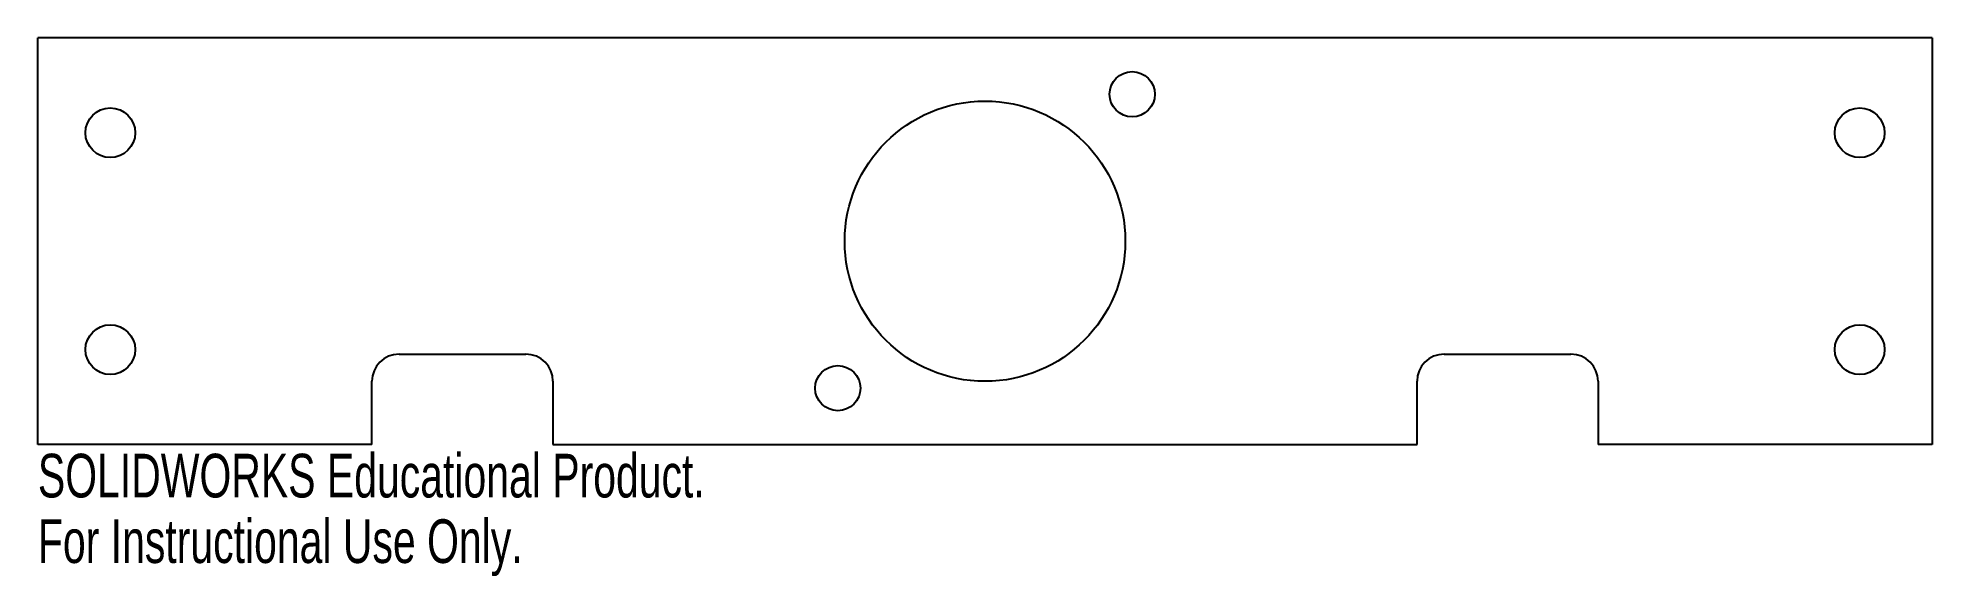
# Model space of a CAD drawing. Header units: millimetres. Extents: x -105 to 105, y -37 to 22.
import ezdxf

# ---------------------------------------------------------------- set-up
doc = ezdxf.new("R2010")
doc.units = ezdxf.units.MM
doc.styles.add('SLDTEXTSTYLE0', font='TXT', dxfattribs={"width": 0.7})

msp = doc.modelspace()

# ---------------------------------------------------------------- linework, layer by layer
at = {"color": 7, "linetype": 'Continuous', "lineweight": 25}
for p, q in [((-104.64, -22.5), (-104.64, 22.5)), ((104.64, 22.5), (-104.64, 22.5)), ((104.64, 22.5), (104.64, -22.5)), ((-64.73, -12.5), (-50.73, -12.5)), ((50.73, -12.5), (64.73, -12.5)), ((-67.73, -22.5), (-67.73, -15.5)), ((-47.73, -15.5), (-47.73, -22.5)), ((47.73, -22.5), (47.73, -15.5)), ((67.73, -15.5), (67.73, -22.5)), ((-67.73, -22.5), (-104.64, -22.5)), ((-47.73, -22.5), (47.73, -22.5)), ((104.64, -22.5), (67.73, -22.5))]:
    msp.add_line(p, q, dxfattribs=at)
for centre, radius in [((16.26, 16.26), 2.5), ((-96.64, 12), 2.75), ((0, 0), 15.5), ((96.64, 12), 2.75), ((-96.64, -12), 2.75), ((96.64, -12), 2.75), ((-16.26, -16.26), 2.5)]:
    msp.add_circle(centre, radius, dxfattribs=at)
for centre, start, end in [((-64.73, -15.5), 90, 180), ((-50.73, -15.5), 0, 90), ((50.73, -15.5), 90, 180), ((64.73, -15.5), 0, 90)]:
    msp.add_arc(centre, 3, start, end, dxfattribs=at)

# ---------------------------------------------------------------- texts
at = {"color": 7, "linetype": 'Continuous', "char_height": 4.8336, "attachment_point": 1, "style": 'SLDTEXTSTYLE0'}
for s, insert in [('SOLIDWORKS Educational Product.', (-104.64, -23.52)), ('For Instructional Use Only.', (-104.64, -30.77))]:
    msp.add_mtext(s, dxfattribs=dict(at, insert=insert))

doc.saveas('drawing.dxf')
